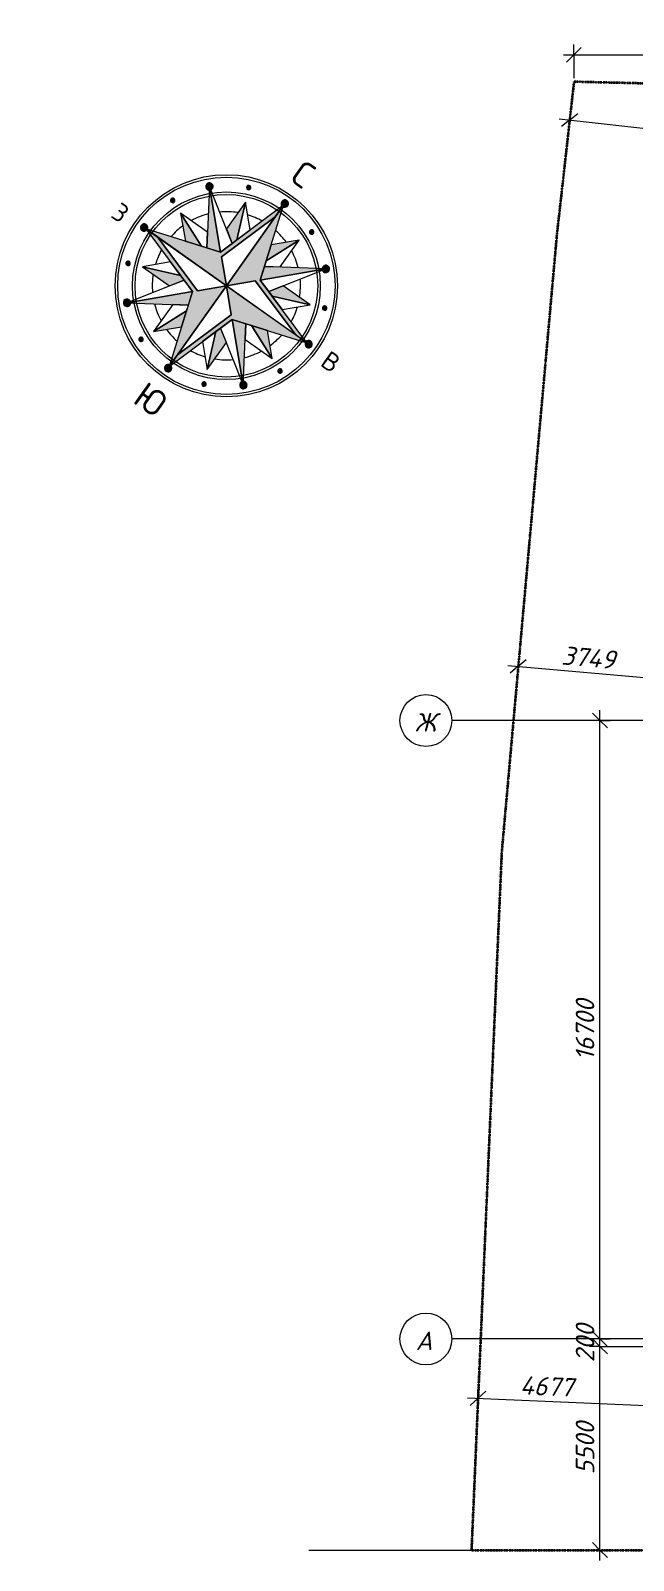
# Model space of a CAD drawing. Header units: millimetres. Extents: x -14888 to 33668, y -5535 to 40004.
# Drawn here: x -14888 to 1383, y -1307 to 40004 of the extents above; entities that cross this region are included whole.
import ezdxf

# ---------------------------------------------------------------- set-up
doc = ezdxf.new("R2010")
doc.units = ezdxf.units.MM
doc.linetypes.add('Dash dot', pattern=[15.875, 6.35, -4.7625, 0, -4.7625])
doc.linetypes.add('Осевая 12-2-2', pattern=[16, 12, -2, 0, -2])
for name, color, linetype, lineweight in [('A-ANNO-DIMS', 7, 'Continuous', 9), ('A-ANNO-DIMS-200', 7, 'Continuous', 9), ('A-ANNO-NOTE', 7, 'Continuous', 9), ('A-FLOR', 7, 'Continuous', 9), ('S-GRID', 7, 'Continuous', 9)]:
    doc.layers.add(name, color=color, linetype=linetype, lineweight=lineweight)
doc.layers.add('C-PROP-LINE', color=1, linetype='Dash dot', lineweight=35, true_color=0xff0000)
doc.layers.add('S-GRID-IDEN', color=7, linetype='Continuous', lineweight=9, true_color=0x646464)
doc.styles.add('ISOCPEUR_B', font='', dxfattribs={"height": 3.5})
doc.styles.add('ISOCPEUR_B_1', font='', dxfattribs={"height": 2.5})
doc.styles.add('ISOCPEUR_I', font='', dxfattribs={"height": 500})
doc.styles.get('ISOCPEUR_B').set_extended_font_data('ISOCPEUR', bold=True)
doc.styles.get('ISOCPEUR_B_1').set_extended_font_data('ISOCPEUR', bold=True)
doc.styles.get('ISOCPEUR_I').set_extended_font_data('ISOCPEUR', italic=True)
doc.dimstyles.new('2_5_мм', dxfattribs={"dimscale": 304.8, "dimtxt": 497.990588, "dimasz": 1.312336, "dimexe": 0.918635, "dimexo": 0.328084, "dimgap": 0, "dimtad": 1, "dimrnd": 0.01, "dimdsep": 46, "dimtxsty": 'ISOCPEUR_I', "dimblk1": 'OBLIQUE', "dimblk2": 'OBLIQUE', "dimsah": 1, "dimcen": 0.09, "dimdle": 0.918635, "dimadec": 1, "dimazin": 0, "dimtfac": 1, "dimtdec": 4, "dimtix": 1, "dimtmove": 0, "dimatfit": 3, "dimfxl": 1, "dimtvp": 1, "dimtolj": 1, "dimtzin": 0, "dimarcsym": 2})
doc.dimstyles.new('2_5_мм_1', dxfattribs={"dimscale": 304.8, "dimtxt": 497.990588, "dimasz": 1.312336, "dimexe": 0.918635, "dimexo": 0.328084, "dimgap": 0, "dimtad": 1, "dimdec": 0, "dimdsep": 46, "dimtxsty": 'ISOCPEUR_I', "dimblk1": 'OBLIQUE', "dimblk2": 'OBLIQUE', "dimsah": 1, "dimcen": 0.09, "dimdle": 0.918635, "dimadec": 1, "dimazin": 0, "dimtfac": 1, "dimtdec": 4, "dimtix": 1, "dimtmove": 0, "dimatfit": 3, "dimfxl": 1, "dimtvp": 1, "dimtolj": 1, "dimtzin": 0, "dimarcsym": 2})
doc.dimstyles.new('2_5_мм_1_1', dxfattribs={"dimscale": 304.8, "dimtxt": 497.990588, "dimasz": 1.312336, "dimexe": 0.918635, "dimexo": 0.328084, "dimgap": 0, "dimtad": 1, "dimdec": 0, "dimdsep": 46, "dimtxsty": 'ISOCPEUR_I', "dimblk1": 'OBLIQUE', "dimblk2": 'OBLIQUE', "dimsah": 1, "dimcen": 0.09, "dimdle": 0.918635, "dimadec": 1, "dimazin": 0, "dimtfac": 1, "dimtdec": 4, "dimtix": 1, "dimtmove": 2, "dimatfit": 3, "dimfxl": 1, "dimtvp": 1, "dimtolj": 1, "dimtzin": 0, "dimarcsym": 2})

# ---------------------------------------------------------------- blocks, each defined once
blk = doc.blocks.new('Family - ___-2304112-ГП')
at = {"layer": 'C-PROP-LINE', "color": 7, "linetype": 'Continuous', "lineweight": 9}
for p, q in [((-7355, 13620), (-7819, 9485)), ((21697, 12933), (-7355, 13620)), ((21238, 8277), (21697, 12933)), ((-7819, 9485), (-9305, -7171)), ((19653, -8851), (21238, 8277)), ((-9305, -7171), (-10122, -26028)), ((18882, -26028), (19653, -8851)), ((-10122, -26028), (18882, -26028))]:
    blk.add_line(p, q, dxfattribs=at)
blk = doc.blocks.new('Баня_rvt-1-ГП')
at = {"layer": 'C-PROP-LINE', "lineweight": 9}
blk.add_blockref('Family - ___-2304112-ГП', (7132, 25000), dxfattribs=at)
blk = doc.blocks.new('Family - ___-1581981-ГП')
at = {"layer": 'C-PROP-LINE'}
for p, q in [((-223, 38620), (-687, 34485)), ((28828, 37933), (-223, 38620)), ((28370, 33277), (28828, 37933)), ((-687, 34485), (-2173, 17829)), ((26785, 16149), (28370, 33277)), ((-2173, 17829), (-2990, -1027)), ((26014, -1027), (26785, 16149)), ((-2990, -1027), (26014, -1027))]:
    blk.add_line(p, q, dxfattribs=at)
blk = doc.blocks.new('Ось сетки - Круг-4342-ГП')
at = {"layer": 'S-GRID-IDEN'}
blk.add_circle((0, 0), 3.5, dxfattribs=at)
blk = doc.blocks.new('DIMBLOCK2-ГП')
at = {"layer": 'A-ANNO-DIMS-200'}
for p, q in [((480, 4473), (280, 4673)), ((480, 4473), (200, 4473)), ((480, -1307), (480, 4473)), ((480, 4473), (680, 4273)), ((480, 4473), (1868, 4473)), ((480, -1027), (280, -827)), ((480, -1027), (297, -1027)), ((480, -1027), (680, -1227)), ((480, -1027), (760, -1027))]:
    blk.add_line(p, q, dxfattribs=at)
at = {"layer": 'A-ANNO-DIMS-200', "color": 0, "insert": (-173, 1014), "char_height": 500, "width": 1700.83, "attachment_point": 1, "rotation": 90, "line_spacing_factor": 1.149209, "style": 'ISOCPEUR_I'}
blk.add_mtext('5500', dxfattribs=at)
blk = doc.blocks.new('_Oblique')
at = {"color": 0, "linetype": 'ByBlock', "lineweight": -2}
blk.add_line((-0.5, -0.5), (0.5, 0.5), dxfattribs=at)
blk = doc.blocks.new('DIMBLOCK3-ГП')
at = {"layer": 'A-ANNO-DIMS-200'}
for p, q in [((480, 4673), (280, 4873)), ((480, 4473), (280, 4673)), ((480, 4673), (297, 4673)), ((480, 4473), (480, 4673)), ((480, 4673), (680, 4473)), ((480, 4673), (760, 4673)), ((480, 4473), (200, 4473)), ((480, 4473), (680, 4273)), ((480, 4473), (1868, 4473))]:
    blk.add_line(p, q, dxfattribs=at)
at = {"layer": 'A-ANNO-DIMS-200', "color": 0, "insert": (-173, 4041), "char_height": 500, "width": 1275.62, "attachment_point": 1, "rotation": 90, "line_spacing_factor": 1.149209, "style": 'ISOCPEUR_I'}
blk.add_mtext('200', dxfattribs=at)
blk = doc.blocks.new('DIMBLOCK4-ГП')
at = {"layer": 'A-ANNO-DIMS-200'}
for p, q in [((480, 21373), (280, 21573)), ((480, 4673), (480, 21653)), ((480, 21373), (297, 21373)), ((480, 21373), (680, 21173)), ((480, 21373), (760, 21373)), ((480, 4673), (280, 4873)), ((480, 4673), (297, 4673)), ((480, 4673), (680, 4473)), ((480, 4673), (760, 4673))]:
    blk.add_line(p, q, dxfattribs=at)
at = {"layer": 'A-ANNO-DIMS-200', "color": 0, "insert": (-173, 12189), "char_height": 500, "width": 1999.62, "attachment_point": 1, "rotation": 90, "line_spacing_factor": 1.149209, "style": 'ISOCPEUR_I'}
blk.add_mtext('16700', dxfattribs=at)
blk = doc.blocks.new('Компас север-юг - компас-85106-ГП')
at = {"layer": 'A-ANNO-NOTE', "true_color": 0x808080}
for points in [[(-3.27, 3.27), (0, 13.33), (0, 11.41), (-2.8, 2.8), (0, 0), (-13.33, 0)], [(3.27, 3.27), (13.33, 0), (11.41, 0), (2.8, 2.8), (0, 0), (0, 13.33)], [(-4.44, 10.72), (-2.43, 5.86), (-2.67, 5.11), (-4.44, 6.26)], [(4.44, 10.72), (2.43, 5.86), (1.73, 8.01)], [(-9.62, 9.62), (-3.27, 3.27), (-5.11, 2.67)], [(9.62, 9.62), (3.27, 3.27), (2.67, 5.11)], [(-10.72, 4.44), (-5.86, 2.43), (-8.01, 1.73)], [(10.72, 4.44), (5.86, 2.43), (5.11, 2.67), (6.26, 4.44)], [(-3.27, -3.27), (-13.33, 0), (-11.41, 0), (-2.8, -2.8), (0, 0), (0, -13.33)], [(3.27, -3.27), (0, -13.33), (0, -11.41), (2.8, -2.8), (0, 0), (13.33, 0)], [(10.72, -4.44), (5.86, -2.43), (8.01, -1.73)], [(-10.72, -4.44), (-5.86, -2.43), (-5.11, -2.67), (-6.26, -4.44)], [(-9.62, -9.62), (-3.27, -3.27), (-2.67, -5.11)], [(9.62, -9.62), (3.27, -3.27), (5.11, -2.67)], [(-4.44, -10.72), (-2.43, -5.86), (-1.73, -8.01)], [(4.44, -10.72), (2.43, -5.86), (2.67, -5.11), (4.44, -6.26)]]:
    blk.add_hatch(color=8, dxfattribs=at).paths.add_polyline_path(points)
h = blk.add_hatch(color=8, dxfattribs=at)
edge = h.paths.add_edge_path()
edge.add_arc((-5.21, 12.57), 0.3, 337.5, 517.5)
edge.add_arc((-5.21, 12.57), 0.3, 157.5, 337.5)
h = blk.add_hatch(color=8, dxfattribs=at)
edge = h.paths.add_edge_path()
edge.add_arc((0, 13.61), 0.5, 225, 405)
edge.add_arc((0, 13.61), 0.5, 45, 225)
h = blk.add_hatch(color=8, dxfattribs=at)
edge = h.paths.add_edge_path()
edge.add_arc((5.21, 12.57), 0.3, 202.5, 382.5)
edge.add_arc((5.21, 12.57), 0.3, 22.5, 202.5)
h = blk.add_hatch(color=8, dxfattribs=at)
edge = h.paths.add_edge_path()
edge.add_arc((-9.62, 9.62), 0.5, 0, 180)
edge.add_arc((-9.62, 9.62), 0.5, 180, 360)
h = blk.add_hatch(color=8, dxfattribs=at)
edge = h.paths.add_edge_path()
edge.add_arc((9.62, 9.62), 0.5, 270, 450)
edge.add_arc((9.62, 9.62), 0.5, 90, 270)
h = blk.add_hatch(color=8, dxfattribs=at)
edge = h.paths.add_edge_path()
edge.add_arc((-12.57, 5.21), 0.3, 292.5, 472.5)
edge.add_arc((-12.57, 5.21), 0.3, 112.5, 292.5)
h = blk.add_hatch(color=8, dxfattribs=at)
edge = h.paths.add_edge_path()
edge.add_arc((12.57, 5.21), 0.3, 247.5, 427.5)
edge.add_arc((12.57, 5.21), 0.3, 67.5, 247.5)
h = blk.add_hatch(color=8, dxfattribs=at)
edge = h.paths.add_edge_path()
edge.add_arc((-13.61, 0), 0.5, 315, 495)
edge.add_arc((-13.61, 0), 0.5, 135, 315)
h = blk.add_hatch(color=8, dxfattribs=at)
edge = h.paths.add_edge_path()
edge.add_arc((13.61, 0), 0.5, 135, 315)
edge.add_arc((13.61, 0), 0.5, 315, 495)
h = blk.add_hatch(color=8, dxfattribs=at)
edge = h.paths.add_edge_path()
edge.add_arc((-12.57, -5.21), 0.3, 67.5, 247.5)
edge.add_arc((-12.57, -5.21), 0.3, 247.5, 427.5)
h = blk.add_hatch(color=8, dxfattribs=at)
edge = h.paths.add_edge_path()
edge.add_arc((12.57, -5.21), 0.3, 112.5, 292.5)
edge.add_arc((12.57, -5.21), 0.3, 292.5, 472.5)
h = blk.add_hatch(color=8, dxfattribs=at)
edge = h.paths.add_edge_path()
edge.add_arc((-9.62, -9.62), 0.5, 90, 270)
edge.add_arc((-9.62, -9.62), 0.5, 270, 450)
h = blk.add_hatch(color=8, dxfattribs=at)
edge = h.paths.add_edge_path()
edge.add_arc((9.62, -9.62), 0.5, 180, 360)
edge.add_arc((9.62, -9.62), 0.5, 0, 180)
h = blk.add_hatch(color=8, dxfattribs=at)
edge = h.paths.add_edge_path()
edge.add_arc((-5.21, -12.57), 0.3, 22.5, 202.5)
edge.add_arc((-5.21, -12.57), 0.3, 202.5, 382.5)
h = blk.add_hatch(color=8, dxfattribs=at)
edge = h.paths.add_edge_path()
edge.add_arc((5.21, -12.57), 0.3, 157.5, 337.5)
edge.add_arc((5.21, -12.57), 0.3, 337.5, 517.5)
h = blk.add_hatch(color=8, dxfattribs=at)
edge = h.paths.add_edge_path()
edge.add_arc((0, -13.61), 0.5, 45, 225)
edge.add_arc((0, -13.61), 0.5, 225, 405)
at = {"layer": 'A-ANNO-NOTE'}
for p, q in [((0, 13.33), (-3.27, 3.27)), ((3.27, 3.27), (0, 13.33)), ((0, 13.33), (0, 0)), ((0, 11.41), (0, 13.33)), ((-4.44, 10.72), (-2.43, 5.86)), ((-1.73, 8.01), (-4.44, 10.72)), ((-4.44, 10.72), (-4.44, 6.26)), ((-2.43, 5.86), (-4.44, 10.72)), ((0, 11.41), (-2.8, 2.8)), ((-2.8, 2.8), (0, 11.41)), ((0, 0), (0, 11.41)), ((4.44, 10.72), (1.73, 8.01)), ((4.44, 10.72), (2.43, 5.86)), ((2.43, 5.86), (4.44, 10.72)), ((4.44, 6.26), (4.44, 10.72)), ((-9.62, 9.62), (-3.27, 3.27)), ((-2.67, 5.11), (-9.62, 9.62)), ((-9.62, 9.62), (-5.11, 2.67)), ((-3.27, 3.27), (-9.62, 9.62)), ((9.62, 9.62), (2.67, 5.11)), ((9.62, 9.62), (3.27, 3.27)), ((3.27, 3.27), (9.62, 9.62)), ((5.11, 2.67), (9.62, 9.62)), ((-4.44, 6.26), (-2.67, 5.11)), ((-2.43, 5.86), (-1.73, 8.01)), ((1.73, 8.01), (2.43, 5.86)), ((2.67, 5.11), (4.44, 6.26)), ((-10.72, 4.44), (-5.86, 2.43)), ((-6.26, 4.44), (-10.72, 4.44)), ((-10.72, 4.44), (-8.01, 1.73)), ((-5.86, 2.43), (-10.72, 4.44)), ((-5.11, 2.67), (-6.26, 4.44)), ((-3.27, 3.27), (-2.67, 5.11)), ((-2.67, 5.11), (-2.43, 5.86)), ((2.43, 5.86), (2.67, 5.11)), ((2.67, 5.11), (3.27, 3.27)), ((6.26, 4.44), (5.11, 2.67)), ((10.72, 4.44), (5.86, 2.43)), ((5.86, 2.43), (10.72, 4.44)), ((10.72, 4.44), (6.26, 4.44)), ((8.01, 1.73), (10.72, 4.44)), ((-3.27, 3.27), (-13.33, 0)), ((-8.01, 1.73), (-5.86, 2.43)), ((-5.86, 2.43), (-5.11, 2.67)), ((-5.11, 2.67), (-3.27, 3.27)), ((-2.8, 2.8), (0, 0)), ((0, 0), (-2.8, 2.8)), ((2.8, 2.8), (0, 0)), ((0, 0), (2.8, 2.8)), ((11.41, 0), (2.8, 2.8)), ((2.8, 2.8), (11.41, 0)), ((3.27, 3.27), (5.11, 2.67)), ((13.33, 0), (3.27, 3.27)), ((5.11, 2.67), (5.86, 2.43)), ((5.86, 2.43), (8.01, 1.73)), ((-11.41, 0), (-13.33, 0)), ((-13.33, 0), (-3.27, -3.27)), ((-13.33, 0), (0, 0)), ((0, 0), (-11.41, 0)), ((-11.41, 0), (-2.8, -2.8)), ((-2.8, -2.8), (-11.41, 0)), ((13.33, 0), (0, 0)), ((0, 0), (2.8, -2.8)), ((0, 0), (11.41, 0)), ((3.27, -3.27), (13.33, 0)), ((-8.01, -1.73), (-10.72, -4.44)), ((-5.86, -2.43), (-8.01, -1.73)), ((-2.8, -2.8), (0, 0)), ((0, 0), (-2.8, -2.8)), ((0, -13.33), (0, 0)), ((2.8, -2.8), (0, 0)), ((0, 0), (0, -11.41)), ((8.01, -1.73), (5.86, -2.43)), ((10.72, -4.44), (8.01, -1.73)), ((11.41, 0), (13.33, 0)), ((-10.72, -4.44), (-5.86, -2.43)), ((-5.86, -2.43), (-10.72, -4.44)), ((-5.11, -2.67), (-9.62, -9.62)), ((-9.62, -9.62), (-3.27, -3.27)), ((-3.27, -3.27), (-9.62, -9.62)), ((-6.26, -4.44), (-5.11, -2.67)), ((-5.11, -2.67), (-5.86, -2.43)), ((-3.27, -3.27), (-5.11, -2.67)), ((-2.67, -5.11), (-3.27, -3.27)), ((-3.27, -3.27), (0, -13.33)), ((0, -11.41), (2.8, -2.8)), ((2.8, -2.8), (0, -11.41)), ((0, -13.33), (3.27, -3.27)), ((3.27, -3.27), (2.67, -5.11)), ((5.11, -2.67), (3.27, -3.27)), ((9.62, -9.62), (3.27, -3.27)), ((3.27, -3.27), (9.62, -9.62)), ((5.86, -2.43), (5.11, -2.67)), ((5.11, -2.67), (6.26, -4.44)), ((9.62, -9.62), (5.11, -2.67)), ((10.72, -4.44), (5.86, -2.43)), ((5.86, -2.43), (10.72, -4.44)), ((-10.72, -4.44), (-6.26, -4.44)), ((-9.62, -9.62), (-2.67, -5.11)), ((-2.67, -5.11), (-4.44, -6.26)), ((-4.44, -10.72), (-2.43, -5.86)), ((-2.43, -5.86), (-4.44, -10.72)), ((-2.43, -5.86), (-2.67, -5.11)), ((-1.73, -8.01), (-2.43, -5.86)), ((2.43, -5.86), (1.73, -8.01)), ((2.67, -5.11), (2.43, -5.86)), ((4.44, -10.72), (2.43, -5.86)), ((2.43, -5.86), (4.44, -10.72)), ((2.67, -5.11), (9.62, -9.62)), ((4.44, -6.26), (2.67, -5.11)), ((6.26, -4.44), (10.72, -4.44)), ((-4.44, -6.26), (-4.44, -10.72)), ((-4.44, -10.72), (-1.73, -8.01)), ((1.73, -8.01), (4.44, -10.72)), ((4.44, -10.72), (4.44, -6.26)), ((0, -11.41), (0, -13.33))]:
    blk.add_line(p, q, dxfattribs=at)
for radius in [15, 14.67, 12.67, 12.33]:
    blk.add_circle((0, 0), radius, dxfattribs=at)
for centre, radius, start, end in [((-5.21, 12.57), 0.3, 157.5, 337.5), ((-5.21, 12.57), 0.3, 337.5, 157.5), ((0, 13.61), 0.5, 45, 225), ((0, 13.61), 0.5, 225, 45), ((5.21, 12.57), 0.3, 22.5, 202.5), ((5.21, 12.57), 0.3, 202.5, 22.5), ((-9.62, 9.62), 0.5, 0, 180), ((-9.62, 9.62), 0.5, 180, 360), ((0, 0), 10, 116.3521, 130.5635), ((0, 0), 10, 96.332, 108.6479), ((0, 0), 10, 71.3521, 83.668), ((0, 0), 10, 49.4365, 63.6479), ((9.62, 9.62), 0.5, 90, 270), ((9.62, 9.62), 0.5, 270, 90), ((0, 0), 10, 139.4365, 153.6479), ((0, 0), 10, 26.3521, 40.5635), ((-12.57, 5.21), 0.3, 112.5, 292.5), ((-12.57, 5.21), 0.3, 292.5, 112.5), ((12.57, 5.21), 0.3, 67.5, 247.5), ((12.57, 5.21), 0.3, 247.5, 67.5), ((0, 0), 10, 161.3521, 173.668), ((0, 0), 10, 6.332, 18.6479), ((-13.61, 0), 0.5, 135, 315), ((-13.61, 0), 0.5, 315, 135), ((13.61, 0), 0.5, 135, 315), ((13.61, 0), 0.5, 315, 135), ((0, 0), 10, 186.332, 198.6479), ((0, 0), 10, 341.3521, 353.668), ((-12.57, -5.21), 0.3, 67.5, 247.5), ((-12.57, -5.21), 0.3, 247.5, 67.5), ((0, 0), 10, 206.3521, 220.5635), ((0, 0), 10, 319.4365, 333.6479), ((12.57, -5.21), 0.3, 112.5, 292.5), ((12.57, -5.21), 0.3, 292.5, 112.5), ((0, 0), 10, 229.4365, 243.6479), ((0, 0), 10, 296.3521, 310.5635), ((-9.62, -9.62), 0.5, 90, 270), ((-9.62, -9.62), 0.5, 270, 90), ((0, 0), 10, 251.3521, 263.668), ((0, 0), 10, 276.332, 288.6479), ((9.62, -9.62), 0.5, 360, 180), ((9.62, -9.62), 0.5, 180, 360), ((-5.21, -12.57), 0.3, 22.5, 202.5), ((5.21, -12.57), 0.3, 337.5, 157.5), ((-5.21, -12.57), 0.3, 202.5, 22.5), ((0, -13.61), 0.5, 45, 225), ((0, -13.61), 0.5, 225, 45), ((5.21, -12.57), 0.3, 157.5, 337.5)]:
    blk.add_arc(centre, radius, start, end, dxfattribs=at)
at = {"layer": 'A-ANNO-NOTE', "attachment_point": 1}
for s, insert, char_height, width, style in [('\\fISOCPEUR|b1|i0|c204|p34|;С', (-1.4, 20.02), 3.5, 3.0464, 'ISOCPEUR_B'), ('\\fISOCPEUR|b1|i0|c204|p34|;З', (-18.25, 1.03), 2.5, 2.4051, 'ISOCPEUR_B_1'), ('\\fISOCPEUR|b1|i0|c204|p34|;В', (16.39, 1.03), 2.5, 2.4852, 'ISOCPEUR_B_1'), ('\\fISOCPEUR|b1|i0|c204|p34|;Ю', (-1.41, -16.69), 3.5, 4.1688, 'ISOCPEUR_B')]:
    blk.add_mtext(s, dxfattribs=dict(at, insert=insert, char_height=char_height, width=width, style=style))
blk = doc.blocks.new('DIMBLOCK8-ГП')
at = {"layer": 'A-ANNO-DIMS-200'}
for p, q in [((-503, 39349), (9300, 39349)), ((-223, 39349), (-423, 39149)), ((-223, 39349), (-223, 39629)), ((-223, 39349), (-23, 39549)), ((-223, 39349), (-223, 38720)), ((9300, 39349), (9100, 39149)), ((9300, 39349), (9300, 39629)), ((9300, 39349), (9500, 39549)), ((9300, 39349), (9300, 37135))]:
    blk.add_line(p, q, dxfattribs=at)
at = {"layer": 'A-ANNO-DIMS-200', "color": 0, "insert": (3830, 40002), "char_height": 500, "width": 1700.83, "attachment_point": 1, "line_spacing_factor": 1.149209, "style": 'ISOCPEUR_I'}
blk.add_mtext('9523', dxfattribs=at)
blk = doc.blocks.new('DIMBLOCK11-ГП')
at = {"layer": 'A-ANNO-DIMS-200'}
for p, q in [((-617, 37620), (9341, 36502)), ((-338, 37589), (-318, 37771)), ((-338, 37589), (-117, 37766)), ((-338, 37589), (-560, 37413)), ((-338, 37589), (-370, 37311)), ((9062, 36533), (8841, 36357)), ((9062, 36533), (9031, 36255)), ((9062, 36533), (9283, 36710)), ((9062, 36533), (9071, 36612))]:
    blk.add_line(p, q, dxfattribs=at)
at = {"layer": 'A-ANNO-DIMS-200', "color": 0, "insert": (3707, 37792), "char_height": 500, "width": 1758.29, "attachment_point": 1, "rotation": 353.5917, "line_spacing_factor": 1.149209, "style": 'ISOCPEUR_I'}
blk.add_mtext('9460', dxfattribs=at)
blk = doc.blocks.new('DIMBLOCK18-ГП')
at = {"layer": 'A-ANNO-DIMS-200'}
for p, q in [((1860, 2867), (1924, 4333)), ((-3092, 3082), (2140, 2855)), ((-2813, 3069), (-3021, 2878)), ((-2813, 3069), (-2825, 2790)), ((-2813, 3069), (-2604, 3261)), ((-2813, 3069), (-2805, 3252)), ((1860, 2867), (2069, 3058)), ((1860, 2867), (1652, 2676)), ((1860, 2867), (1848, 2587))]:
    blk.add_line(p, q, dxfattribs=at)
at = {"layer": 'A-ANNO-DIMS-200', "color": 0, "insert": (-1667, 3674), "char_height": 500, "width": 1758.29, "attachment_point": 1, "rotation": 357.5195, "line_spacing_factor": 1.149209, "style": 'ISOCPEUR_I'}
blk.add_mtext('4677', dxfattribs=at)
blk = doc.blocks.new('DIMBLOCK20-ГП')
at = {"layer": 'A-ANNO-DIMS-200'}
for p, q in [((-2005, 22862), (2287, 22479)), ((-1726, 22837), (-1943, 22656)), ((-1726, 22837), (-1751, 22558)), ((-1726, 22837), (-1509, 23019)), ((-1726, 22837), (-1710, 23019)), ((2008, 22504), (2033, 22783)), ((2008, 22504), (1791, 22323)), ((2008, 22504), (1937, 21712)), ((2008, 22504), (2225, 22685))]:
    blk.add_line(p, q, dxfattribs=at)
at = {"layer": 'A-ANNO-DIMS-200', "color": 0, "insert": (-531, 23386), "char_height": 500, "width": 1758.29, "attachment_point": 1, "rotation": 354.9013, "line_spacing_factor": 1.149209, "style": 'ISOCPEUR_I'}
blk.add_mtext('3749', dxfattribs=at)

msp = doc.modelspace()

# ---------------------------------------------------------------- linework, layer by layer
at = {"layer": 'A-FLOR'}
msp.add_line((-7378.852, -1027.357), (3013.872, -1027.357), dxfattribs=at)
at = {"layer": 'S-GRID', "color": 251, "linetype": 'Осевая 12-2-2', "true_color": 0x646464}
for p, q in [((23375.597, 21372.643), (-3517.405, 21372.643)), ((23375.597, 4672.643), (-3517.405, 4672.643))]:
    msp.add_line(p, q, dxfattribs=at)

# ---------------------------------------------------------------- block references
at = {"lineweight": 5}
msp.add_blockref('Баня_rvt-1-ГП', (0, 0), dxfattribs=at)
at = {"layer": 'A-ANNO-NOTE', "xscale": 200, "yscale": 200, "zscale": 200, "rotation": 324.6747110901258}
msp.add_blockref('Компас север-юг - компас-85106-ГП', (-9603.46, 33112.016), dxfattribs=at)
at = {"layer": 'C-PROP-LINE'}
msp.add_blockref('Family - ___-1581981-ГП', (0, 0), dxfattribs=at)
at = {"layer": 'S-GRID-IDEN', "xscale": 199.9999999999999, "yscale": 199.9999999999999, "zscale": 199.9999999999999, "rotation": 89.99999999999982}
for p in [(-4217.405, 21372.643), (-4217.405, 4672.643)]:
    msp.add_blockref('Ось сетки - Круг-4342-ГП', p, dxfattribs=at)

# ---------------------------------------------------------------- texts
at = {"layer": 'S-GRID-IDEN', "color": 7, "char_height": 500, "attachment_point": 1, "style": 'ISOCPEUR_I'}
for s, insert, width in [('\\fISOCPEUR|b0|i1|c204|p34|;Ж', (-4518.489, 21573.869), 609.2825), ('\\fISOCPEUR|b0|i1|c204|p34|;А', (-4492.489, 4873.869), 545.1475)]:
    msp.add_mtext(s, dxfattribs=dict(at, insert=insert, width=width))

# ---------------------------------------------------------------- dimensions: what is measured, and where the dimension line sits
at = {"layer": 'A-ANNO-DIMS'}
dim = msp.add_linear_dim(base=(9300.127, 39348.73), p1=(-222.666, 38620.446), p2=(9300.127, 37035.026), dimstyle='2_5_мм_1', override={"dimpost": '<>', "dimfxl": 9653.866763}, dxfattribs=at)
dim.commit()
dim.dimension.update_dxf_attribs({"geometry": 'DIMBLOCK8-ГП', "text_midpoint": (4538.73, 39598.73)})
for base, p1, p2, angle, dimstyle, override, picture, middle in [((9062.407, 36533.267), (-306.93, 37870.197), (9060.127, 36512.964), 353.5917309, '2_5_мм_1', {"dimpost": '<>', "dimfxl": 9464.873391}, 'DIMBLOCK11-ГП', (4389.857, 37309.632)), ((2007.72, 22503.947), (-1701.27, 23118.848), (1928.194, 21612.643), 354.9012832, '2_5_мм_1', {"dimpost": '<>', "dimfxl": 3929.588124}, 'DIMBLOCK20-ГП', (162.875, 22919.547)), ((479.837, 21372.643), (196.994, 4672.643), (196.994, 21372.643), 90, '2_5_мм', {"dimpost": '<>', "dimfxl": 16700}, 'DIMBLOCK4-ГП', (229.837, 13022.643)), ((479.837, 4672.643), (1968.194, 4472.643), (196.994, 4672.643), 90, '2_5_мм', {"dimpost": '<>', "dimfxl": 1782.455919}, 'DIMBLOCK3-ГП', (229.837, 4572.643)), ((479.837, 4472.643), (196.994, -1027.357), (1968.194, 4472.643), 90, '2_5_мм', {"dimpost": '<>', "dimfxl": 5778.161395}, 'DIMBLOCK2-ГП', (229.837, 1722.643))]:
    dim = msp.add_linear_dim(base=base, p1=p1, p2=p2, angle=angle, dimstyle=dimstyle, override=override, dxfattribs=at)
    dim.commit()
    dim.dimension.update_dxf_attribs({"geometry": picture, "text_midpoint": middle})
dim = msp.add_linear_dim(base=(1860.37, 2867), p1=(-2800.405, 3352.013), p2=(1928.194, 4432.643), angle=357.5194839, dimstyle='2_5_мм_1_1', override={"dimpost": '<>', "dimfxl": 4850.505503}, dxfattribs=at)
dim.commit()
dim.dimension.update_dxf_attribs({"geometry": 'DIMBLOCK18-ГП', "text_midpoint": (-803.307, 3302.585), "dimtype": 160, "text_rotation": 357.5194839})

doc.saveas('drawing.dxf')
